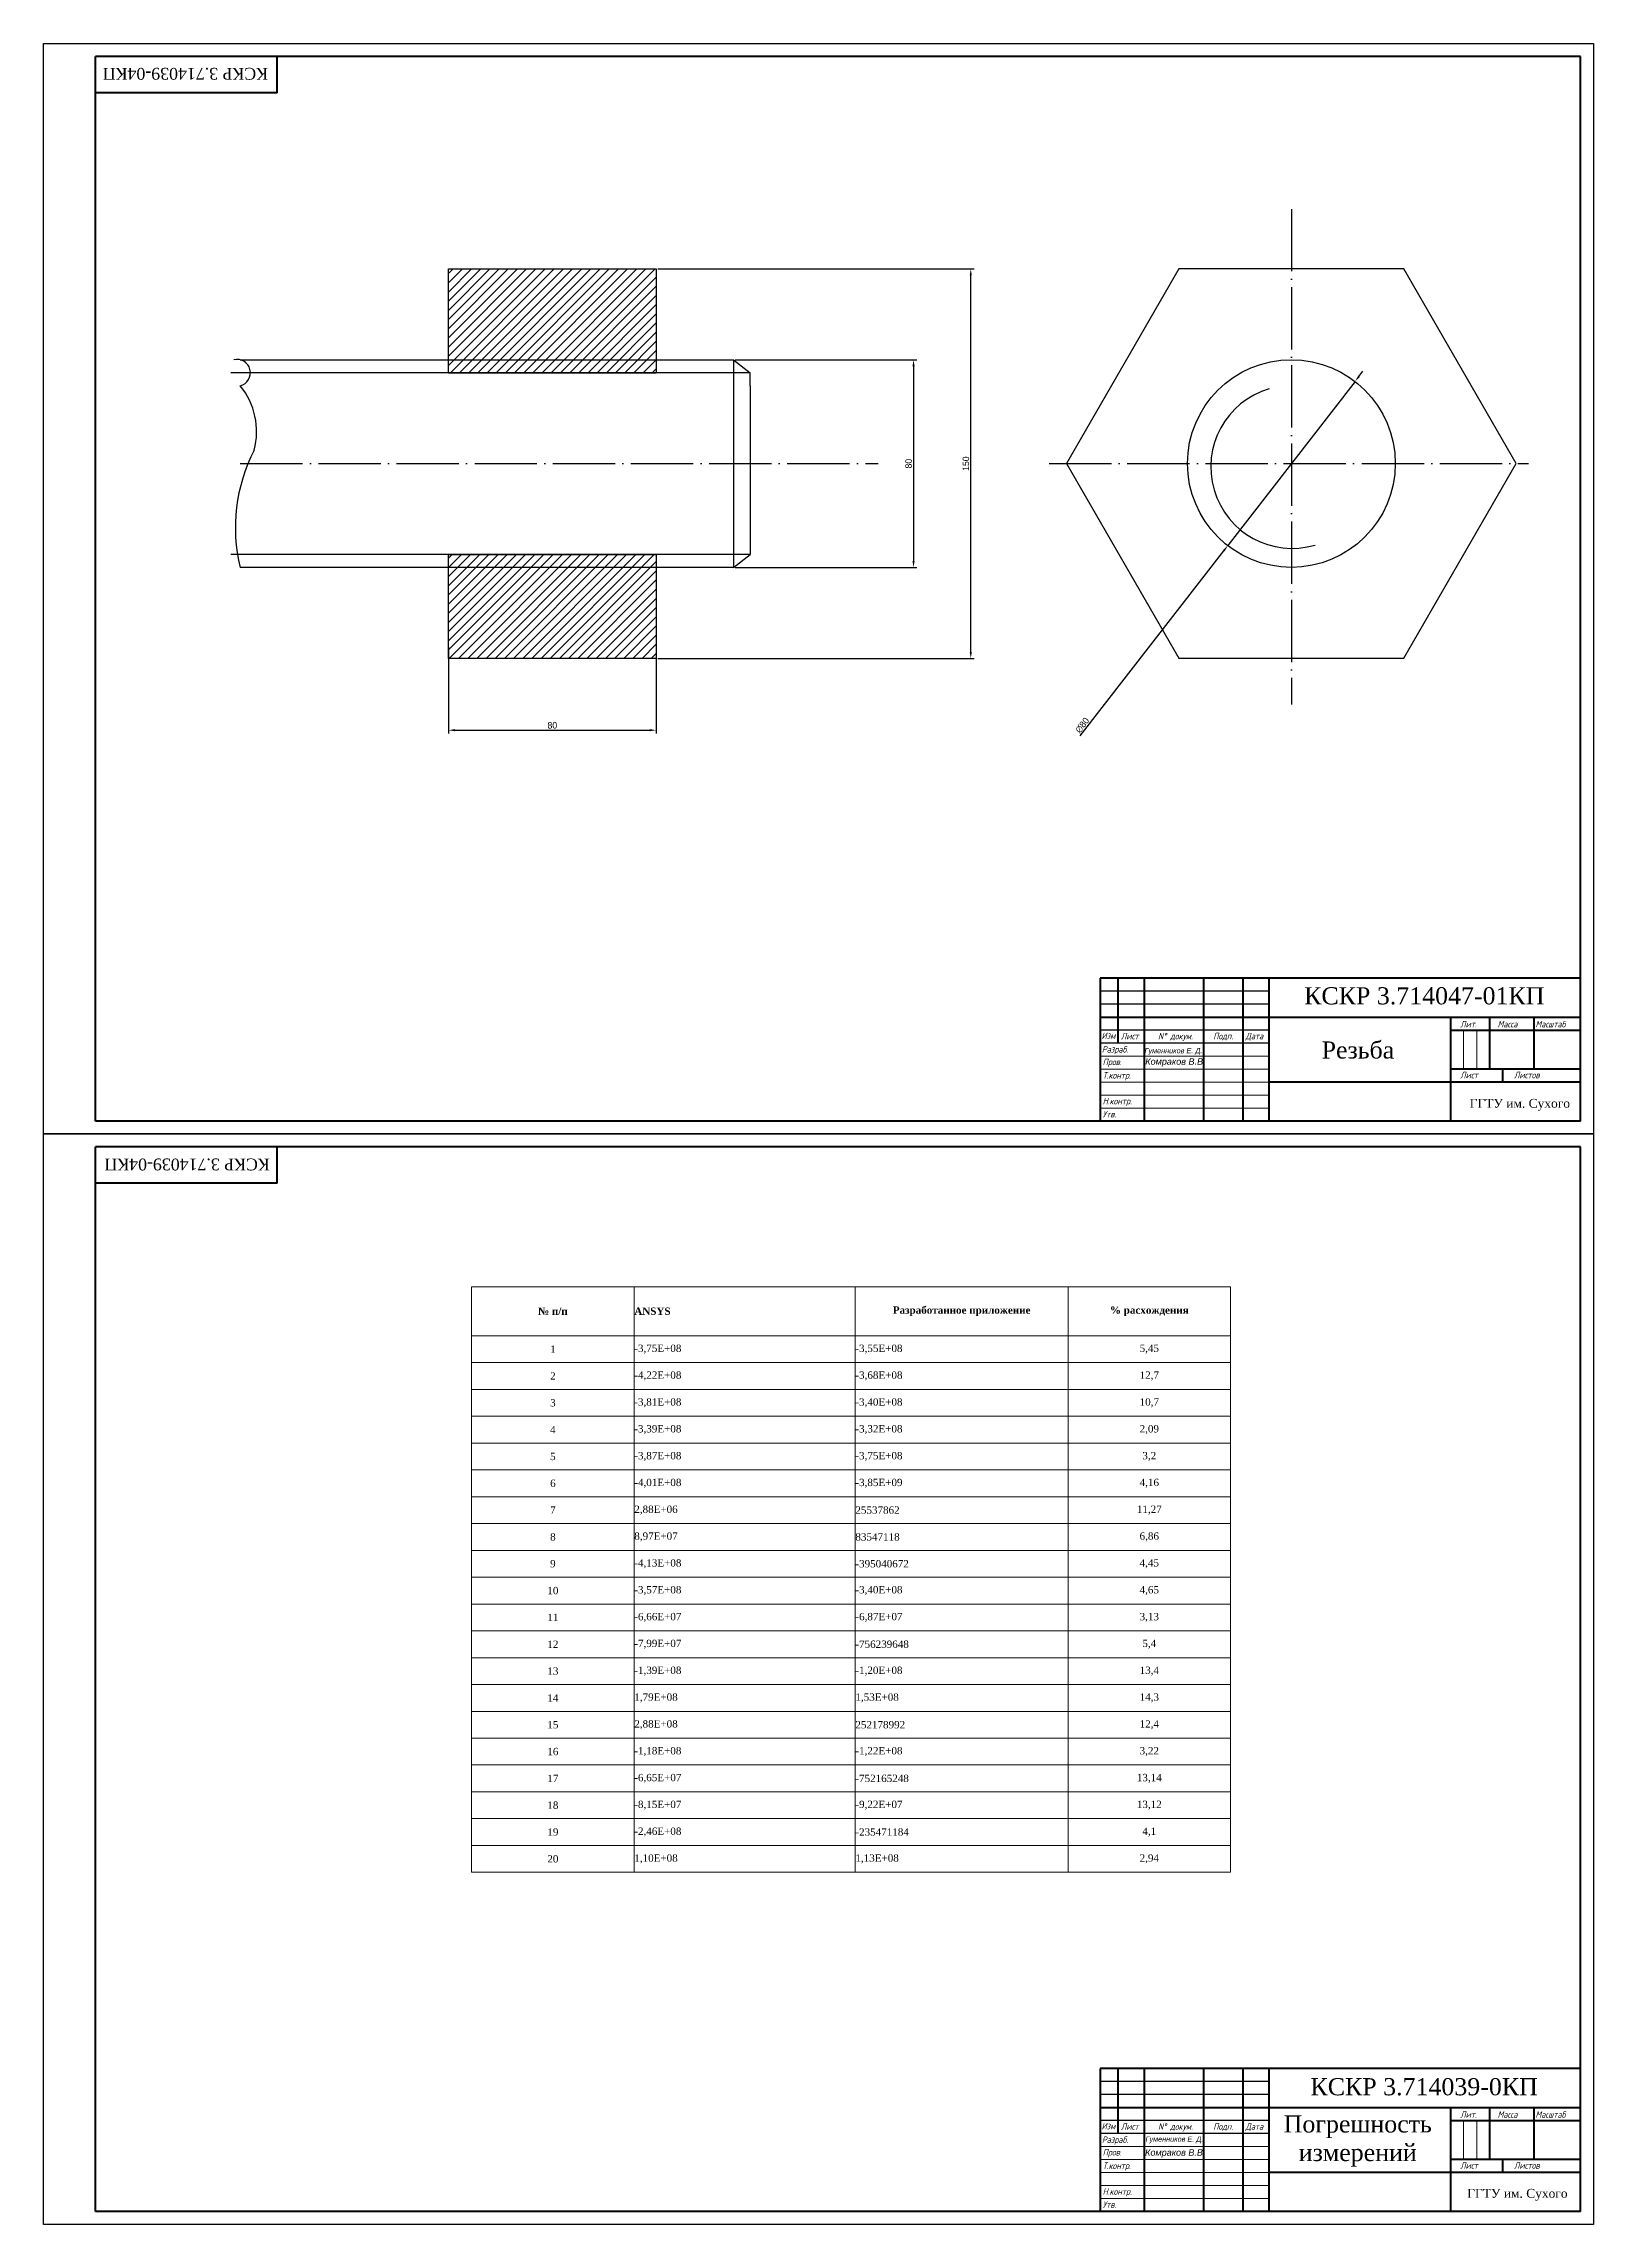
# Model space of a CAD drawing. Extents: x 1996 to 4463, y -346 to 764.
# Drawn here: x 1996 to 2593, y -346 to 494 of the extents above; entities outside this region: 1.
import ezdxf

# ---------------------------------------------------------------- set-up
doc = ezdxf.new("R2010")
doc.units = 0
doc.header["$MEASUREMENT"] = 0
doc.linetypes.add('ACAD_ISO04W100', pattern=[30, 24, -3, 0, -3])
doc.layers.get('0').update_dxf_attribs({"linetype": 'CONTINUOUS'})
doc.layers.get('DEFPOINTS').update_dxf_attribs({"linetype": 'CONTINUOUS'})
doc.layers.add('KONTUR', color=7, linetype='CONTINUOUS')
for name, color, linetype, lineweight in [('Основная', 7, 'CONTINUOUS', 40), ('текст', 7, 'CONTINUOUS', 30), ('тонкая', 7, 'CONTINUOUS', 20)]:
    doc.layers.add(name, color=color, linetype=linetype, lineweight=lineweight)
doc.styles.add('стиль1', font='romans.shx', dxfattribs={"width": 0.75, "oblique": 15, "height": 3.5})
doc.dimstyles.get("Standard").update_dxf_attribs({"dimtxt": 3, "dimasz": 3, "dimexe": 2.5, "dimexo": 2.5, "dimgap": 1.5, "dimtad": 0, "dimtih": 1, "dimtoh": 1, "dimdec": 4, "dimzin": 0, "dimdsep": 46, "dimtxsty": 'Standard', "dimcen": -3, "dimdle": 1.25, "dimadec": 0, "dimazin": 0, "dimtfac": 0.75, "dimtdec": 4, "dimtofl": 0, "dimtmove": 0, "dimatfit": 3, "dimfxl": 1, "dimtvp": 1.5, "dimtolj": 1, "dimtzin": 0, "dimarcsym": 0})

# ---------------------------------------------------------------- blocks, each defined once
blk = doc.blocks.new('*T0')
at = {"color": 18, "linetype": 'ByBlock', "lineweight": 15, "true_color": 0x000000, "transparency": 16777216}
for p, q in [((0, 0), (292.34, 0)), ((0, 0), (0, -225.54)), ((62.59, 0), (62.59, -225.54)), ((147.76, 0), (147.76, -225.54)), ((0, -18.86), (292.34, -18.86)), ((0, -29.2), (292.34, -29.2)), ((0, -39.53), (292.34, -39.53)), ((0, -49.86), (292.34, -49.86)), ((0, -60.2), (292.34, -60.2)), ((0, -70.53), (292.34, -70.53)), ((0, -80.87), (292.34, -80.87)), ((0, -91.2), (292.34, -91.2)), ((0, -101.53), (292.34, -101.53)), ((0, -111.87), (292.34, -111.87)), ((0, -122.2), (292.34, -122.2)), ((0, -132.54), (292.34, -132.54)), ((0, -142.87), (292.34, -142.87)), ((0, -153.2), (292.34, -153.2)), ((0, -163.54), (292.34, -163.54)), ((0, -173.87), (292.34, -173.87)), ((0, -184.2), (292.34, -184.2)), ((0, -194.54), (292.34, -194.54)), ((0, -204.87), (292.34, -204.87)), ((0, -215.21), (292.34, -215.21)), ((0, -225.54), (292.34, -225.54))]:
    blk.add_line(p, q, dxfattribs=at)
at = {"linetype": 'ByBlock', "lineweight": 15, "transparency": 16777216}
for p, q in [((229.75, 0), (229.75, -225.54)), ((292.34, 0), (292.34, -225.54))]:
    blk.add_line(p, q, dxfattribs=at)
at = {"color": 0, "linetype": 'ByBlock', "transparency": 16777216, "char_height": 2.8222}
for s, insert, width, attachment_point in [('{\\fTimes New Roman|b1|i0|c0;№ п/п', (31.29, -9.43), 62.4694, 5), ('{\\fTimes New Roman|b1|i0|c0;ANSYS', (62.65, -9.43), 85.0472, 4), ('{\\fTimes New Roman|b1|i0|c0;Разработанное приложение', (188.75, -9.43), 81.8722, 5), ('{\\fTimes New Roman|b1|i0|c0;% расхождения', (261.04, -9.43), 62.4694, 5), ('{\\fTimes New Roman|b0|i0|c0;1', (31.29, -24.03), 62.4694, 5), ('{\\fTimes New Roman|b0|i0|c0;-3,75E+08', (62.65, -24.03), 85.0472, 4), ('{\\fTimes New Roman|b0|i0|c0;-3,55E+08', (147.82, -24.03), 81.8722, 4), ('{\\fTimes New Roman|b0|i0|c0;5,45', (261.04, -24.03), 62.4694, 5), ('{\\fTimes New Roman|b0|i0|c0;2', (31.29, -34.36), 62.4694, 5), ('{\\fTimes New Roman|b0|i0|c0;-4,22E+08', (62.65, -34.36), 85.0472, 4), ('{\\fTimes New Roman|b0|i0|c0;-3,68E+08', (147.82, -34.36), 81.8722, 4), ('{\\fTimes New Roman|b0|i0|c0;12,7', (261.04, -34.36), 62.4694, 5), ('{\\fTimes New Roman|b0|i0|c0;3', (31.29, -44.7), 62.4694, 5), ('{\\fTimes New Roman|b0|i0|c0;-3,81E+08', (62.65, -44.7), 85.0472, 4), ('{\\fTimes New Roman|b0|i0|c0;-3,40E+08', (147.82, -44.7), 81.8722, 4), ('{\\fTimes New Roman|b0|i0|c0;10,7', (261.04, -44.7), 62.4694, 5), ('{\\fTimes New Roman|b0|i0|c0;4', (31.29, -55.03), 62.4694, 5), ('{\\fTimes New Roman|b0|i0|c0;-3,39E+08', (62.65, -55.03), 85.0472, 4), ('{\\fTimes New Roman|b0|i0|c0;-3,32E+08', (147.82, -55.03), 81.8722, 4), ('{\\fTimes New Roman|b0|i0|c0;2,09', (261.04, -55.03), 62.4694, 5), ('{\\fTimes New Roman|b0|i0|c0;5', (31.29, -65.37), 62.4694, 5), ('{\\fTimes New Roman|b0|i0|c0;-3,87E+08', (62.65, -65.37), 85.0472, 4), ('{\\fTimes New Roman|b0|i0|c0;-3,75E+08', (147.82, -65.37), 81.8722, 4), ('{\\fTimes New Roman|b0|i0|c0;3,2', (261.04, -65.37), 62.4694, 5), ('{\\fTimes New Roman|b0|i0|c0;6', (31.29, -75.7), 62.4694, 5), ('{\\fTimes New Roman|b0|i0|c0;-4,01E+08', (62.65, -75.7), 85.0472, 4), ('{\\fTimes New Roman|b0|i0|c0;-3,85E+09', (147.82, -75.7), 81.8722, 4), ('{\\fTimes New Roman|b0|i0|c0;4,16', (261.04, -75.7), 62.4694, 5), ('{\\fTimes New Roman|b0|i0|c0;7', (31.29, -86.03), 62.4694, 5), ('{\\fTimes New Roman|b0|i0|c0;2,88E+06', (62.65, -86.03), 85.0472, 4), ('{\\fTimes New Roman|b0|i0|c0;25537862', (147.82, -86.03), 81.8722, 4), ('{\\fTimes New Roman|b0|i0|c0;11,27', (261.04, -86.03), 62.4694, 5), ('{\\fTimes New Roman|b0|i0|c0;8', (31.29, -96.37), 62.4694, 5), ('{\\fTimes New Roman|b0|i0|c0;8,97E+07', (62.65, -96.37), 85.0472, 4), ('{\\fTimes New Roman|b0|i0|c0;83547118', (147.82, -96.37), 81.8722, 4), ('{\\fTimes New Roman|b0|i0|c0;6,86', (261.04, -96.37), 62.4694, 5), ('{\\fTimes New Roman|b0|i0|c0;9', (31.29, -106.7), 62.4694, 5), ('{\\fTimes New Roman|b0|i0|c0;-4,13E+08', (62.65, -106.7), 85.0472, 4), ('{\\fTimes New Roman|b0|i0|c0;-395040672', (147.82, -106.7), 81.8722, 4), ('{\\fTimes New Roman|b0|i0|c0;4,45', (261.04, -106.7), 62.4694, 5), ('{\\fTimes New Roman|b0|i0|c0;10', (31.29, -117.03), 62.4694, 5), ('{\\fTimes New Roman|b0|i0|c0;-3,57E+08', (62.65, -117.03), 85.0472, 4), ('{\\fTimes New Roman|b0|i0|c0;-3,40E+08', (147.82, -117.03), 81.8722, 4), ('{\\fTimes New Roman|b0|i0|c0;4,65', (261.04, -117.03), 62.4694, 5), ('{\\fTimes New Roman|b0|i0|c0;11', (31.29, -127.37), 62.4694, 5), ('{\\fTimes New Roman|b0|i0|c0;-6,66E+07', (62.65, -127.37), 85.0472, 4), ('{\\fTimes New Roman|b0|i0|c0;-6,87E+07', (147.82, -127.37), 81.8722, 4), ('{\\fTimes New Roman|b0|i0|c0;3,13', (261.04, -127.37), 62.4694, 5), ('{\\fTimes New Roman|b0|i0|c0;12', (31.29, -137.7), 62.4694, 5), ('{\\fTimes New Roman|b0|i0|c0;-7,99E+07', (62.65, -137.7), 85.0472, 4), ('{\\fTimes New Roman|b0|i0|c0;-756239648', (147.82, -137.7), 81.8722, 4), ('{\\fTimes New Roman|b0|i0|c0;5,4', (261.04, -137.7), 62.4694, 5), ('{\\fTimes New Roman|b0|i0|c0;13', (31.29, -148.04), 62.4694, 5), ('{\\fTimes New Roman|b0|i0|c0;-1,39E+08', (62.65, -148.04), 85.0472, 4), ('{\\fTimes New Roman|b0|i0|c0;-1,20E+08', (147.82, -148.04), 81.8722, 4), ('{\\fTimes New Roman|b0|i0|c0;13,4', (261.04, -148.04), 62.4694, 5), ('{\\fTimes New Roman|b0|i0|c0;14', (31.29, -158.37), 62.4694, 5), ('{\\fTimes New Roman|b0|i0|c0;1,79E+08', (62.65, -158.37), 85.0472, 4), ('{\\fTimes New Roman|b0|i0|c0;1,53E+08', (147.82, -158.37), 81.8722, 4), ('{\\fTimes New Roman|b0|i0|c0;14,3', (261.04, -158.37), 62.4694, 5), ('{\\fTimes New Roman|b0|i0|c0;15', (31.29, -168.7), 62.4694, 5), ('{\\fTimes New Roman|b0|i0|c0;2,88E+08', (62.65, -168.7), 85.0472, 4), ('{\\fTimes New Roman|b0|i0|c0;252178992', (147.82, -168.7), 81.8722, 4), ('{\\fTimes New Roman|b0|i0|c0;12,4', (261.04, -168.7), 62.4694, 5), ('{\\fTimes New Roman|b0|i0|c0;16', (31.29, -179.04), 62.4694, 5), ('{\\fTimes New Roman|b0|i0|c0;-1,18E+08', (62.65, -179.04), 85.0472, 4), ('{\\fTimes New Roman|b0|i0|c0;-1,22E+08', (147.82, -179.04), 81.8722, 4), ('{\\fTimes New Roman|b0|i0|c0;3,22', (261.04, -179.04), 62.4694, 5), ('{\\fTimes New Roman|b0|i0|c0;17', (31.29, -189.37), 62.4694, 5), ('{\\fTimes New Roman|b0|i0|c0;-6,65E+07', (62.65, -189.37), 85.0472, 4), ('{\\fTimes New Roman|b0|i0|c0;-752165248', (147.82, -189.37), 81.8722, 4), ('{\\fTimes New Roman|b0|i0|c0;13,14', (261.04, -189.37), 62.4694, 5), ('{\\fTimes New Roman|b0|i0|c0;18', (31.29, -199.7), 62.4694, 5), ('{\\fTimes New Roman|b0|i0|c0;-8,15E+07', (62.65, -199.7), 85.0472, 4), ('{\\fTimes New Roman|b0|i0|c0;-9,22E+07', (147.82, -199.7), 81.8722, 4), ('{\\fTimes New Roman|b0|i0|c0;13,12', (261.04, -199.7), 62.4694, 5), ('{\\fTimes New Roman|b0|i0|c0;19', (31.29, -210.04), 62.4694, 5), ('{\\fTimes New Roman|b0|i0|c0;-2,46E+08', (62.65, -210.04), 85.0472, 4), ('{\\fTimes New Roman|b0|i0|c0;-235471184', (147.82, -210.04), 81.8722, 4), ('{\\fTimes New Roman|b0|i0|c0;4,1', (261.04, -210.04), 62.4694, 5), ('{\\fTimes New Roman|b0|i0|c0;20', (31.29, -220.37), 62.4694, 5), ('{\\fTimes New Roman|b0|i0|c0;1,10E+08', (62.65, -220.37), 85.0472, 4), ('{\\fTimes New Roman|b0|i0|c0;1,13E+08', (147.82, -220.37), 81.8722, 4), ('{\\fTimes New Roman|b0|i0|c0;2,94', (261.04, -220.37), 62.4694, 5)]:
    blk.add_mtext(s, dxfattribs=dict(at, insert=insert, width=width, attachment_point=attachment_point))
blk = doc.blocks.new('*D4')
at = {"color": 0, "linetype": 'ByBlock', "lineweight": -2, "transparency": 16777216}
for p, q in [((2261.92, 371.78), (2331.9, 371.78)), ((2330.65, 369.28), (2330.65, 294.28)), ((2261.92, 291.78), (2331.9, 291.78))]:
    blk.add_line(p, q, dxfattribs=at)
at = {"color": 0, "linetype": 'ByBlock', "transparency": 16777216}
for points in [[(2330.23, 369.28), (2331.07, 369.28), (2330.65, 371.78)], [(2330.23, 294.28), (2331.07, 294.28), (2330.65, 291.78)]]:
    blk.add_solid(points, dxfattribs=at)
at = {"layer": 'DEFPOINTS', "color": 0, "linetype": 'ByBlock', "transparency": 16777216}
for p in [(2261.3, 371.78), (2261.3, 291.78), (2330.65, 291.78)]:
    blk.add_point(p, dxfattribs=at)
at = {"color": 0, "linetype": 'ByBlock', "transparency": 16777216, "insert": (2328.77, 331.78), "char_height": 2.5, "attachment_point": 5, "rotation": 90}
blk.add_mtext('\\A1;80', dxfattribs=at)
blk = doc.blocks.new('*D5')
at = {"color": 0, "linetype": 'ByBlock', "lineweight": -2, "transparency": 16777216}
for p, q in [((2151.51, 261.15), (2151.51, 227.86)), ((2231.51, 261.15), (2231.51, 227.86)), ((2154.01, 229.11), (2229.01, 229.11))]:
    blk.add_line(p, q, dxfattribs=at)
at = {"color": 0, "linetype": 'ByBlock', "transparency": 16777216}
for points in [[(2154.01, 229.52), (2154.01, 228.69), (2151.51, 229.11)], [(2229.01, 229.52), (2229.01, 228.69), (2231.51, 229.11)]]:
    blk.add_solid(points, dxfattribs=at)
at = {"layer": 'DEFPOINTS', "color": 0, "linetype": 'ByBlock', "transparency": 16777216}
for p in [(2151.51, 261.78), (2231.51, 261.78), (2231.51, 229.11)]:
    blk.add_point(p, dxfattribs=at)
at = {"color": 0, "linetype": 'ByBlock', "transparency": 16777216, "insert": (2191.51, 230.98), "char_height": 2.5, "attachment_point": 5}
blk.add_mtext('\\A1;80', dxfattribs=at)
blk = doc.blocks.new('*D9')
at = {"color": 0, "linetype": 'ByBlock', "lineweight": -2, "transparency": 16777216}
for p, q in [((2232.14, 406.78), (2353.95, 406.78)), ((2352.7, 259.28), (2352.7, 404.28)), ((2232.14, 256.78), (2353.95, 256.78))]:
    blk.add_line(p, q, dxfattribs=at)
at = {"color": 0, "linetype": 'ByBlock', "transparency": 16777216}
for points in [[(2352.28, 404.28), (2353.12, 404.28), (2352.7, 406.78)], [(2352.28, 259.28), (2353.12, 259.28), (2352.7, 256.78)]]:
    blk.add_solid(points, dxfattribs=at)
at = {"layer": 'DEFPOINTS', "color": 0, "linetype": 'ByBlock', "transparency": 16777216}
for p in [(2231.51, 406.78), (2352.7, 406.78), (2231.51, 256.78)]:
    blk.add_point(p, dxfattribs=at)
at = {"color": 0, "linetype": 'ByBlock', "transparency": 16777216, "insert": (2350.82, 331.78), "char_height": 2.5, "attachment_point": 5, "rotation": 90}
blk.add_mtext('\\A1;150', dxfattribs=at)
blk = doc.blocks.new('*D10')
at = {"color": 0, "linetype": 'ByBlock', "lineweight": -2, "transparency": 16777216}
for p, q in [((2500.71, 363.43), (2451.69, 300.21)), ((2502.24, 365.41), (2503.77, 367.38)), ((2394.84, 226.9), (2450.16, 298.24))]:
    blk.add_line(p, q, dxfattribs=at)
at = {"color": 0, "linetype": 'ByBlock', "transparency": 16777216}
for points in [[(2501.91, 365.66), (2502.57, 365.15), (2500.71, 363.43)], [(2449.83, 298.49), (2450.49, 297.98), (2451.69, 300.21)]]:
    blk.add_solid(points, dxfattribs=at)
at = {"layer": 'DEFPOINTS', "color": 0, "linetype": 'ByBlock', "transparency": 16777216}
for p in [(2500.71, 363.43), (2451.69, 300.21)]:
    blk.add_point(p, dxfattribs=at)
at = {"color": 0, "linetype": 'ByBlock', "transparency": 16777216, "insert": (2395.66, 231.01), "char_height": 2.5, "attachment_point": 5, "rotation": 52.21143}
blk.add_mtext('\\A1;∅80', dxfattribs=at)

msp = doc.modelspace()

# ---------------------------------------------------------------- hatches: boundary and pattern name
at = {"linetype": 'ByBlock'}
h = msp.add_hatch(dxfattribs=at)
h.set_pattern_fill('ANSI31', color=256, scale=20)
h.set_pattern_definition([(45, (2231.5143, 361.7796), (-1.767767, 1.767767), [])])
h.paths.add_polyline_path([(4463.02855, 763.55927), (4383.02855, 763.55927), (4383.02855, 733.55927), (4463.02855, 733.55927)])
h.paths.add_polyline_path([(4463.02855, 733.55927), (4383.02855, 733.55927), (4383.02855, 723.55927), (4463.02855, 723.55927)])
h.paths.add_polyline_path([(4463.02855, 653.55927), (4383.02855, 653.55927), (4383.02855, 623.55927), (4463.02855, 623.55927)])
h.paths.add_polyline_path([(4463.02855, 663.55927), (4383.02855, 663.55927), (4383.02855, 653.55927), (4463.02855, 653.55927)])
h = msp.add_hatch(dxfattribs=at)
h.set_pattern_fill('ANSI31', color=256, scale=20)
h.paths.add_polyline_path([(2231.51427, 406.77963), (2151.51427, 406.77963), (2151.51427, 371.77963), (2231.51427, 371.77963)])
h.paths.add_polyline_path([(2231.51427, 371.77963), (2151.51427, 371.77963), (2151.51427, 366.77963), (2231.51427, 366.77963)])
h.paths.add_polyline_path([(2231.51427, 291.77963), (2151.51427, 291.77963), (2151.51427, 256.77963), (2231.51427, 256.77963)])
h.paths.add_polyline_path([(2231.51427, 296.77963), (2151.51427, 296.77963), (2151.51427, 291.77963), (2231.51427, 291.77963)])

# ---------------------------------------------------------------- linework, layer by layer
at = {"linetype": 'ACAD_ISO04W100'}
for p, q in [((2476.19824, 429.86034), (2476.19824, 239.05315)), ((2071.29753, 331.82239), (2317.0003, 331.82239)), ((2382.88899, 331.82239), (2567.49978, 331.82239))]:
    msp.add_line(p, q, dxfattribs=at)
at = {"linetype": 'ByBlock', "lineweight": 30}
for p, q in [((2151.51427, 366.77963), (2151.51427, 406.77963)), ((2151.51427, 406.77963), (2231.51427, 406.77963)), ((2231.51427, 406.77963), (2231.51427, 366.77963)), ((2071.29753, 371.77963), (2261.29753, 371.77963)), ((2261.29753, 371.77963), (2267.69611, 366.77963)), ((2151.51427, 366.77963), (2231.51427, 366.77963)), ((2267.69611, 361.77963), (2267.69611, 366.77963)), ((2267.69611, 361.77963), (2267.69611, 301.77963)), ((2151.51427, 256.77963), (2151.51427, 296.77963)), ((2151.51427, 296.77963), (2231.51427, 296.77963)), ((2231.51427, 296.77963), (2231.51427, 256.77963)), ((2261.29753, 291.77963), (2267.69611, 296.77963)), ((2267.69611, 301.77963), (2267.69611, 296.77963)), ((2261.29753, 291.77963), (2071.29753, 291.77963)), ((2231.51427, 256.77963), (2151.51427, 256.77963))]:
    msp.add_line(p, q, dxfattribs=at)
at = {"linetype": 'ByBlock'}
for p, q in [((2261.29753, 371.77963), (2261.29753, 291.77963)), ((2267.69611, 366.77963), (2067.69611, 366.77963)), ((2267.69611, 296.77963), (2067.69611, 296.77963))]:
    msp.add_line(p, q, dxfattribs=at)
for p, q in [((2467.53772, 128.56982), (2402.53772, 128.56982)), ((2467.53772, 123.56982), (2402.53772, 123.56982)), ((2467.53772, 113.56982), (2402.53772, 113.56982)), ((2467.53772, 108.56982), (2402.53772, 108.56982)), ((2537.53772, 78.56982), (2537.53772, 78.56982)), ((2467.53772, -291.43018), (2402.53772, -291.43018)), ((2467.53772, -296.43018), (2402.53772, -296.43018)), ((2467.53772, -306.43018), (2402.53772, -306.43018)), ((2467.53772, -311.43018), (2402.53772, -311.43018)), ((2537.53772, -341.43018), (2537.53772, -341.43018))]:
    msp.add_line(p, q)
at = {"linetype": 'ByBlock', "lineweight": 30}
msp.add_lwpolyline([(2432.89697, 406.82239), (2389.5957, 331.82239), (2432.89697, 256.82239), (2519.49951, 256.82239), (2562.80078, 331.82239), (2519.49951, 406.82239)], close=True, dxfattribs=at)
msp.add_circle((2476.19824, 331.82239), 40, dxfattribs=at)
at = {"linetype": 'ByBlock'}
for centre, radius, start, end in [((2070.03792, 366.77963), 5.15622, 284.13984206, 104.13984206), ((2049.6131, 344.07162), 27.99622, 345.34429609, 39.23587966), ((2133.36216, 307.29197), 63.97382, 152.34186674, 194.03292212)]:
    msp.add_arc(centre, radius, start, end, dxfattribs=at)
at = {"linetype": 'ByBlock', "lineweight": 30}
msp.add_arc((2476.51499, 330.50888), 31.35463, 106.40177701, 286.40177701, dxfattribs=at)
at = {"layer": 'KONTUR'}
for p, q in [((1995.53772, 73.56982), (1995.53772, 493.56982)), ((1995.53772, 493.56982), (2592.53772, 493.56982)), ((2592.53772, 493.56982), (2592.53772, 73.56982)), ((2592.53772, 73.56982), (1995.53772, 73.56982)), ((1995.53772, -346.43018), (1995.53772, 73.56982)), ((1995.53772, 73.56982), (2592.53772, 73.56982)), ((2592.53772, 73.56982), (2592.53772, -346.43018)), ((2592.53772, -346.43018), (1995.53772, -346.43018))]:
    msp.add_line(p, q, dxfattribs=at)
at = {"layer": 'Основная'}
for p, q in [((2015.53772, 118.56982), (2015.53772, 488.56982)), ((2587.53772, 488.56982), (2015.53772, 488.56982)), ((2085.53772, 474.56982), (2085.53772, 488.56982)), ((2587.53772, 78.56982), (2587.53772, 488.56982)), ((2085.53772, 474.56982), (2015.53772, 474.56982)), ((2402.53772, 133.56982), (2402.53772, 78.56982)), ((2587.53772, 133.56982), (2402.53772, 133.56982)), ((2409.53772, 108.56982), (2409.53772, 133.56982)), ((2419.53772, 133.56982), (2419.53772, 78.56982)), ((2442.53772, 78.56982), (2442.53772, 133.56982)), ((2457.53772, 133.56982), (2457.53772, 78.56982)), ((2467.53772, 133.56982), (2467.53772, 78.56982)), ((2015.53772, 78.56982), (2015.53772, 118.56982)), ((2402.53772, 118.56982), (2587.53772, 118.56982)), ((2537.53772, 118.56982), (2537.53772, 78.56982)), ((2552.53772, 118.56982), (2552.53772, 98.56982)), ((2569.53772, 118.56982), (2569.53772, 98.56982)), ((2537.53772, 113.56982), (2587.53772, 113.56982)), ((2587.53772, 93.56982), (2467.53772, 93.56982)), ((2587.53772, 98.56982), (2537.53772, 98.56982)), ((2557.53772, 98.56982), (2557.53772, 93.56982)), ((2587.53772, 78.56982), (2015.53772, 78.56982)), ((2015.53772, -301.43018), (2015.53772, 68.56982)), ((2587.53772, 68.56982), (2015.53772, 68.56982)), ((2085.53772, 54.56982), (2085.53772, 68.56982)), ((2587.53772, -341.43018), (2587.53772, 68.56982)), ((2085.53772, 54.56982), (2015.53772, 54.56982)), ((2402.53772, -286.43018), (2402.53772, -341.43018)), ((2587.53772, -286.43018), (2402.53772, -286.43018)), ((2409.53772, -311.43018), (2409.53772, -286.43018)), ((2419.53772, -286.43018), (2419.53772, -341.43018)), ((2442.53772, -341.43018), (2442.53772, -286.43018)), ((2457.53772, -286.43018), (2457.53772, -341.43018)), ((2467.53772, -286.43018), (2467.53772, -341.43018)), ((2015.53772, -341.43018), (2015.53772, -301.43018)), ((2402.53772, -301.43018), (2587.53772, -301.43018)), ((2537.53772, -301.43018), (2537.53772, -341.43018)), ((2552.53772, -301.43018), (2552.53772, -321.43018)), ((2569.53772, -301.43018), (2569.53772, -321.43018)), ((2537.53772, -306.43018), (2587.53772, -306.43018)), ((2587.53772, -326.43018), (2467.53772, -326.43018)), ((2587.53772, -321.43018), (2537.53772, -321.43018)), ((2557.53772, -321.43018), (2557.53772, -326.43018)), ((2587.53772, -341.43018), (2015.53772, -341.43018))]:
    msp.add_line(p, q, dxfattribs=at)
at = {"layer": 'тонкая'}
for p, q in [((2542.52536, 113.36112), (2542.52536, 98.56982)), ((2547.60331, 113.36112), (2547.60331, 98.56982)), ((2402.53772, 103.56982), (2467.53772, 103.56982)), ((2467.53772, 98.56982), (2402.53772, 98.56982)), ((2467.53772, 93.56982), (2402.53772, 93.56982)), ((2542.52536, -306.63888), (2542.52536, -321.43018)), ((2547.60331, -306.63888), (2547.60331, -321.43018)), ((2402.53772, -316.43018), (2467.53772, -316.43018)), ((2467.53772, -321.43018), (2402.53772, -321.43018)), ((2467.53772, -326.43018), (2402.53772, -326.43018))]:
    msp.add_line(p, q, dxfattribs=at)
for points in [[(2402.53772, 88.56982), (2467.53772, 88.56982)], [(2402.53772, 83.56982), (2467.53772, 83.56982)], [(2402.53772, -331.43018), (2467.53772, -331.43018)], [(2402.53772, -336.43018), (2467.53772, -336.43018)]]:
    msp.add_lwpolyline(points, dxfattribs=at)

# ---------------------------------------------------------------- block references
msp.add_blockref('*T0', (2160.42664, 14.7261))

# ---------------------------------------------------------------- texts
at = {"char_height": 4.5440741, "width": 81.5343067, "attachment_point": 5, "rotation": 180.00000002}
for insert in [(2050.16816, 481.98462), (2050.81535, 61.87032)]:
    msp.add_mtext('{\\fTimes New Roman|b0|i0|c204|p18;\\C7;КСКР 3.714039-04КП}', dxfattribs=dict(at, insert=insert))
at = {"attachment_point": 5}
for s, insert, char_height, width in [('{\\fTimes New Roman|b0|i0|c204|p18;\\C7;КСКР 3.714047-01КП}', (2527.39963, 126.73126), 6.604248, 132), ('{\\fTimes New Roman|b0|i0|c204|p18;\\C7;Резьба}', (2501.83006, 105.88924), 6.604248, 90), ('{\\fArial|b0|i1|c204|p34;\\C7;Гуменников Е. Д.}', (2430.78871, 105.35756), 2, 77.7166667), ('{\\fArial|b0|i1|c204|p34;\\C7;Комраков В.В.}', (2431.53608, 101.10038), 2.5, 77.7166667), ('\\C7;\\fTimes New Roman|b0|i0|;\\H3.4243950545788;ГГТУ им. Сухого', (2564.20766, 84.81694), 5.1365926, 80.4333333), ('{\\fTimes New Roman|b0|i0|c204|p18;\\C7;КСКР 3.714039-0КП}', (2527.33815, -293.4715), 6.604248, 132), ('{\\fTimes New Roman|b0|i0|c204|p18;\\C7;Погрешность измерений}', (2501.76858, -314.31353), 6.604248, 90), ('{\\fArial|b0|i1|c204|p34;\\C7;Комраков В.В.}', (2431.4746, -319.10238), 2.5, 77.7166667), ('\\pxt5;{\\fArial|b0|i1|c204|p34;\\C7;Гуменников Е. Д.}', (2431.17518, -313.89105), 2, 27.5318213), ('\\C7;\\fTimes New Roman|b0|i0|;\\H3.4243950545788;ГГТУ им. Сухого', (2563.26887, -335.03734), 5.1365926, 80.4333333)]:
    msp.add_mtext(s, dxfattribs=dict(at, insert=insert, char_height=char_height, width=width))
at = {"layer": 'текст', "style": 'стиль1', "oblique": 15, "width": 0.75}
for s, p in [('Изм', (2403.08285, 110.18193)), ('Лист', (2410.55861, 110.03163)), ('N%%d докум. ', (2424.84228, 110.03163)), ('Подп.', (2446.09478, 110.03163)), ('Дата', (2458.54589, 110.03163)), ('Лит.', (2541.25569, 114.635)), ('Масса', (2555.63019, 114.635)), ('Масштаб', (2570.22241, 114.635)), ('Разраб.', (2403.19902, 104.931)), ('Пров.', (2403.49992, 100.09888)), ('Т.контр.', (2403.49992, 94.90397)), ('Лист', (2541.25569, 95.02113)), ('Листов', (2561.9801, 95.02113)), ('Н.контр.', (2403.49992, 84.98175)), ('Утв.', (2403.49992, 79.96214)), ('Изм', (2403.08285, -309.81807)), ('Лист', (2410.55861, -309.96837)), ('N%%d докум. ', (2424.84228, -309.96837)), ('Подп.', (2446.09478, -309.96837)), ('Дата', (2458.54589, -309.96837)), ('Лит.', (2541.25569, -305.365)), ('Масса', (2555.63019, -305.365)), ('Масштаб', (2570.22241, -305.365)), ('Разраб.', (2403.19902, -315.069)), ('Пров.', (2403.49992, -319.90112)), ('Т.контр.', (2403.49992, -325.09603)), ('Лист', (2541.25569, -324.97887)), ('Листов', (2561.9801, -324.97887)), ('Н.контр.', (2403.49992, -335.01825)), ('Утв.', (2403.49992, -340.03786))]:
    msp.add_text(s, height=2.5, dxfattribs=at).set_placement(p)

# ---------------------------------------------------------------- dimensions: what is measured, and where the dimension line sits
at = {"linetype": 'ByBlock'}
for base, p1, p2, picture, middle in [((2352.69868, 406.77963), (2231.51427, 256.77963), (2231.51427, 406.77963), '*D9', (2350.82368, 331.77963)), ((2330.64911, 291.77963), (2261.29753, 371.77963), (2261.29753, 291.77963), '*D4', (2328.77411, 331.77963))]:
    dim = msp.add_linear_dim(base=base, p1=p1, p2=p2, angle=90, dimstyle='Standard', override={"dimtxt": 2.5, "dimasz": 2.5, "dimexe": 1.25, "dimexo": 0.625, "dimgap": 0.625, "dimtad": 1, "dimtih": 0, "dimtoh": 0, "dimzin": 8, "dimlunit": 6, "dimcen": 2.5, "dimtofl": 1, "dimtvp": 0}, dxfattribs=at)
    dim.commit()
    dim.dimension.update_dxf_attribs({"geometry": picture, "text_midpoint": middle})
dim = msp.add_diameter_dim_2p(p1=(2500.70822, 363.43348), p2=(2451.68826, 300.2113), dimstyle='Standard', override={"dimtxt": 2.5, "dimasz": 2.5, "dimexe": 1.25, "dimexo": 0.625, "dimgap": 0.625, "dimtad": 1, "dimtih": 0, "dimtoh": 0, "dimzin": 8, "dimlunit": 6, "dimcen": 2.5, "dimtofl": 1, "dimtvp": 0}, dxfattribs=at)
dim.commit()
dim.dimension.update_dxf_attribs({"geometry": '*D10', "text_midpoint": (2397.14069, 229.86003), "dimtype": 163})
dim = msp.add_linear_dim(base=(2231.51427, 229.10678), p1=(2151.51427, 261.77963), p2=(2231.51427, 261.77963), dimstyle='Standard', override={"dimtxt": 2.5, "dimasz": 2.5, "dimexe": 1.25, "dimexo": 0.625, "dimgap": 0.625, "dimtad": 1, "dimtih": 0, "dimtoh": 0, "dimzin": 8, "dimlunit": 6, "dimcen": 2.5, "dimtofl": 1, "dimtvp": 0}, dxfattribs=at)
dim.commit()
dim.dimension.update_dxf_attribs({"geometry": '*D5', "text_midpoint": (2191.51427, 230.98178)})

doc.saveas('drawing.dxf')
